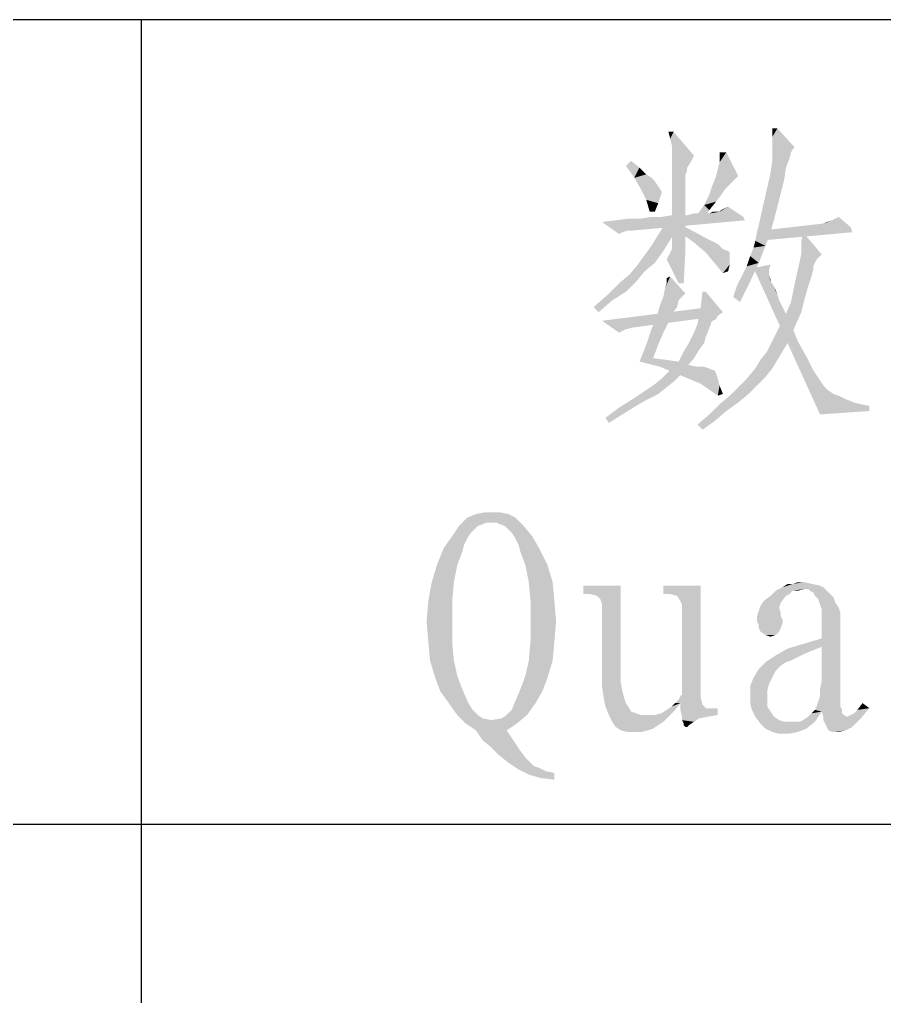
# Model space of a CAD drawing. Header units: millimetres. Extents: x 336 to 634, y 189 to 399.
# Drawn here: x 537.49 to 545.01, y 199.68 to 208.18 of the extents above; entities that cross this region are included whole.
import ezdxf

# ---------------------------------------------------------------- set-up
doc = ezdxf.new("R2010")
doc.units = ezdxf.units.MM

msp = doc.modelspace()

# ---------------------------------------------------------------- linework, layer by layer
at = {"color": 7, "linetype": 'Continuous'}
for p, q in [((448.54993, 208.17685), (628.54993, 208.17685)), ((538.54993, 194.17685), (538.54993, 208.17685)), ((448.54993, 201.17685), (628.54993, 201.17685))]:
    msp.add_line(p, q, dxfattribs=at)
for points in [[(544.0828, 207.23024), (544.03836, 207.15617), (544.03836, 207.23024)], [(544.03836, 207.15617), (544.0828, 207.23024), (544.23095, 207.06728)], [(543.1791, 207.20061), (543.14947, 207.14135), (543.13465, 207.20061)], [(543.16428, 207.08209), (543.14947, 207.14135), (543.1791, 207.20061)], [(543.16428, 207.03765), (543.16428, 207.08209), (543.1791, 207.20061)], [(543.16428, 206.9932), (543.16428, 207.03765), (543.1791, 207.20061)], [(543.16428, 206.9932), (543.1791, 207.20061), (543.35687, 206.9932)], [(544.23095, 207.06728), (544.03836, 207.05246), (544.03836, 207.15617)], [(544.03836, 207.05246), (544.23095, 207.06728), (544.20132, 207.02283)], [(544.20132, 207.02283), (544.03836, 206.94876), (544.03836, 207.05246)], [(543.35687, 206.9932), (543.16428, 206.97839), (543.16428, 206.9932)], [(543.16428, 206.94876), (543.16428, 206.97839), (543.35687, 206.9932)], [(543.16428, 206.94876), (543.35687, 206.9932), (543.32724, 206.93394)], [(543.54947, 206.81543), (543.56428, 206.87468), (543.63836, 207.02283)], [(543.54947, 206.81543), (543.63836, 207.02283), (543.74206, 206.81543)], [(543.56428, 206.87468), (543.5791, 206.93394), (543.63836, 207.02283)], [(543.63836, 207.02283), (543.5791, 206.97839), (543.5791, 207.02283)], [(543.5791, 206.93394), (543.5791, 206.97839), (543.63836, 207.02283)], [(544.20132, 207.02283), (544.1865, 206.96357), (544.03836, 206.94876)], [(544.03836, 206.94876), (544.1865, 206.96357), (544.15687, 206.8895)], [(542.76428, 206.90431), (542.80873, 206.94876), (542.8828, 206.8895)], [(542.8828, 206.8895), (542.83836, 206.80061), (542.76428, 206.90431)], [(542.8828, 206.8895), (542.94206, 206.83024), (542.83836, 206.80061)], [(543.32724, 206.93394), (543.16428, 206.90431), (543.16428, 206.94876)], [(543.16428, 206.90431), (543.32724, 206.93394), (543.29761, 206.8895)], [(543.29761, 206.8895), (543.16428, 206.85987), (543.16428, 206.90431)], [(543.16428, 206.85987), (543.29761, 206.8895), (543.29761, 206.85987)], [(544.15687, 206.8895), (544.02354, 206.84506), (544.03836, 206.94876)], [(544.02354, 206.84506), (544.15687, 206.8895), (544.14206, 206.7858)], [(542.83836, 206.80061), (542.94206, 206.83024), (542.9865, 206.80061)], [(542.9865, 206.80061), (542.89761, 206.69691), (542.83836, 206.80061)], [(542.9865, 206.80061), (543.01613, 206.77098), (542.89761, 206.69691)], [(543.29761, 206.85987), (543.2828, 206.83024), (543.16428, 206.80061)], [(543.29761, 206.85987), (543.16428, 206.80061), (543.16428, 206.85987)], [(543.2828, 206.83024), (543.2828, 206.81543), (543.16428, 206.80061)], [(543.16428, 206.80061), (543.2828, 206.81543), (543.2828, 206.80061)], [(543.2828, 206.80061), (543.2828, 206.77098), (543.16428, 206.74135)], [(543.2828, 206.80061), (543.16428, 206.74135), (543.16428, 206.80061)], [(543.74206, 206.81543), (543.6828, 206.75617), (543.51984, 206.74135)], [(543.74206, 206.81543), (543.51984, 206.74135), (543.54947, 206.81543)], [(544.14206, 206.7858), (543.91984, 206.3858), (544.02354, 206.84506)], [(544.14206, 206.7858), (544.0828, 206.54876), (543.91984, 206.3858)], [(543.01613, 206.77098), (543.04576, 206.72654), (542.89761, 206.69691)], [(542.89761, 206.69691), (543.04576, 206.72654), (543.07539, 206.68209)], [(543.07539, 206.68209), (542.94206, 206.60802), (542.89761, 206.69691)], [(543.16428, 206.74135), (543.2828, 206.77098), (543.2828, 206.72654)], [(543.2828, 206.72654), (543.16428, 206.66728), (543.16428, 206.74135)], [(543.2828, 206.72654), (543.2828, 206.68209), (543.16428, 206.66728)], [(543.62354, 206.69691), (543.49021, 206.65246), (543.51984, 206.74135)], [(543.49021, 206.65246), (543.62354, 206.69691), (543.59391, 206.65246)], [(543.51984, 206.74135), (543.6828, 206.75617), (543.62354, 206.69691)], [(543.07539, 206.68209), (543.07539, 206.66728), (542.94206, 206.60802)], [(543.07539, 206.66728), (543.06058, 206.62283), (542.94206, 206.60802)], [(542.94206, 206.60802), (543.06058, 206.62283), (543.04576, 206.57839)], [(543.16428, 206.66728), (543.2828, 206.68209), (543.2828, 206.62283)], [(543.2828, 206.62283), (543.16428, 206.5932), (543.16428, 206.66728)], [(543.16428, 206.5932), (543.2828, 206.62283), (543.2828, 206.56357)], [(543.59391, 206.65246), (543.54947, 206.5932), (543.44576, 206.56357)], [(543.59391, 206.65246), (543.44576, 206.56357), (543.49021, 206.65246)], [(543.04576, 206.57839), (542.97169, 206.50431), (542.94206, 206.60802)], [(542.97169, 206.50431), (543.04576, 206.57839), (543.01613, 206.50431)], [(543.2828, 206.56357), (543.16428, 206.50431), (543.16428, 206.5932)], [(543.16428, 206.50431), (543.2828, 206.56357), (543.2828, 206.4895)], [(543.49021, 206.51913), (543.37169, 206.45987), (543.44576, 206.56357)], [(543.44576, 206.56357), (543.54947, 206.5932), (543.49021, 206.51913)], [(543.5791, 206.50431), (543.62354, 206.53394), (543.65317, 206.54876)], [(543.5791, 206.50431), (543.65317, 206.54876), (543.7865, 206.45987)], [(543.5791, 206.50431), (543.59391, 206.51913), (543.62354, 206.53394)], [(543.90502, 206.32654), (543.91984, 206.3858), (544.0828, 206.54876)], [(543.90502, 206.32654), (544.0828, 206.54876), (544.02354, 206.32654)], [(542.67539, 206.43024), (542.89761, 206.44506), (543.7865, 206.45987)], [(542.67539, 206.43024), (543.7865, 206.45987), (543.80132, 206.43024)], [(542.89761, 206.44506), (542.67539, 206.43024), (542.79391, 206.44506)], [(543.07539, 206.45987), (543.7865, 206.45987), (542.89761, 206.44506)], [(543.07539, 206.45987), (542.89761, 206.44506), (542.9865, 206.45987)], [(543.23836, 206.47468), (543.29761, 206.47468), (543.07539, 206.45987)], [(543.23836, 206.47468), (543.07539, 206.45987), (543.16428, 206.47468)], [(543.7865, 206.45987), (543.07539, 206.45987), (543.29761, 206.47468)], [(543.2828, 206.4895), (543.16428, 206.43024), (543.16428, 206.50431)], [(543.16428, 206.37098), (543.16428, 206.43024), (543.2828, 206.4895)], [(543.16428, 206.32654), (543.16428, 206.37098), (543.2828, 206.4895)], [(543.16428, 206.28209), (543.16428, 206.32654), (543.2828, 206.4895)], [(543.16428, 206.25246), (543.16428, 206.28209), (543.2828, 206.4895)], [(543.16428, 206.23765), (543.16428, 206.25246), (543.2828, 206.4895)], [(543.16428, 206.22283), (543.16428, 206.23765), (543.2828, 206.4895)], [(543.16428, 206.20802), (543.16428, 206.22283), (543.2828, 206.4895)], [(543.16428, 206.17839), (543.16428, 206.20802), (543.2828, 206.4895)], [(543.16428, 206.17839), (543.2828, 206.4895), (543.2828, 206.17839)], [(543.44576, 206.4895), (543.49021, 206.4895), (543.29761, 206.47468)], [(543.41613, 206.4895), (543.44576, 206.4895), (543.29761, 206.47468)], [(543.41613, 206.4895), (543.29761, 206.47468), (543.35687, 206.4895)], [(543.7865, 206.45987), (543.29761, 206.47468), (543.49021, 206.4895)], [(543.37169, 206.45987), (543.49021, 206.51913), (543.43095, 206.41543)], [(543.56428, 206.50431), (543.5791, 206.50431), (543.49021, 206.4895)], [(543.54947, 206.50431), (543.56428, 206.50431), (543.49021, 206.4895)], [(543.53465, 206.50431), (543.54947, 206.50431), (543.49021, 206.4895)], [(543.53465, 206.50431), (543.49021, 206.4895), (543.51984, 206.50431)], [(543.7865, 206.45987), (543.49021, 206.4895), (543.5791, 206.50431)], [(544.55687, 206.43024), (544.61613, 206.45987), (544.71984, 206.37098)], [(543.80132, 206.43024), (542.55687, 206.41543), (542.67539, 206.43024)], [(542.7791, 206.34135), (542.55687, 206.41543), (543.80132, 206.43024)], [(542.55687, 206.41543), (542.7791, 206.34135), (542.73465, 206.32654)], [(542.73465, 206.32654), (542.70502, 206.31172), (542.55687, 206.41543)], [(542.80873, 206.34135), (542.7791, 206.34135), (543.80132, 206.43024)], [(542.80873, 206.34135), (543.80132, 206.43024), (542.82354, 206.34135)], [(543.16428, 206.28209), (542.9865, 206.20802), (543.10502, 206.40061)], [(543.10502, 206.40061), (543.25317, 206.41543), (543.16428, 206.28209)], [(543.25317, 206.31172), (543.2828, 206.37098), (543.50502, 206.25246)], [(544.4828, 206.40061), (544.71984, 206.37098), (543.94947, 206.34135)], [(544.4828, 206.40061), (543.94947, 206.34135), (544.46799, 206.40061)], [(543.94947, 206.34135), (544.71984, 206.37098), (544.73465, 206.32654)], [(544.4828, 206.40061), (544.51243, 206.41543), (544.55687, 206.43024)], [(544.71984, 206.37098), (544.4828, 206.40061), (544.55687, 206.43024)], [(542.9865, 206.20802), (543.16428, 206.28209), (543.09021, 206.16357)], [(543.50502, 206.25246), (543.35687, 206.23765), (543.25317, 206.31172)], [(544.02354, 206.32654), (543.89021, 206.25246), (543.90502, 206.32654)], [(543.89021, 206.25246), (544.02354, 206.32654), (543.9791, 206.20802)], [(544.73465, 206.32654), (543.91984, 206.25246), (543.94947, 206.34135)], [(544.29021, 206.13395), (544.29021, 206.23765), (544.30502, 206.32654)], [(544.29021, 206.13395), (544.30502, 206.32654), (544.46799, 206.13395)], [(543.09021, 206.16357), (542.86799, 206.04505), (542.9865, 206.20802)], [(543.35687, 206.23765), (543.50502, 206.25246), (543.56428, 206.22283)], [(543.56428, 206.22283), (543.46058, 206.14876), (543.35687, 206.23765)], [(543.56428, 206.22283), (543.60873, 206.17839), (543.46058, 206.14876)], [(543.84576, 206.11913), (543.87539, 206.1932), (543.9791, 206.20802)], [(543.84576, 206.11913), (543.9791, 206.20802), (543.91984, 206.05987)], [(543.9791, 206.20802), (543.87539, 206.1932), (543.89021, 206.25246)], [(543.09021, 206.16357), (543.01613, 206.05987), (542.86799, 206.04505)], [(543.11984, 206.0895), (543.14947, 206.14876), (543.2828, 206.17839)], [(543.22354, 205.88209), (543.11984, 206.0895), (543.2828, 206.17839)], [(543.2828, 206.17839), (543.14947, 206.14876), (543.16428, 206.17839)], [(543.22354, 205.88209), (543.2828, 206.17839), (543.26799, 205.88209)], [(543.60873, 206.17839), (543.65317, 206.16357), (543.46058, 206.14876)], [(543.46058, 206.14876), (543.65317, 206.16357), (543.66799, 206.14876)], [(543.66799, 206.14876), (543.53465, 206.05987), (543.46058, 206.14876)], [(543.66799, 206.14876), (543.66799, 206.11913), (543.53465, 206.05987)], [(543.66799, 206.11913), (543.66799, 206.0895), (543.53465, 206.05987)], [(543.91984, 206.05987), (543.81613, 206.03024), (543.84576, 206.11913)], [(544.46799, 206.13395), (544.42354, 206.0895), (544.26058, 206.00061)], [(544.46799, 206.13395), (544.26058, 206.00061), (544.29021, 206.13395)], [(542.92724, 205.98579), (542.79391, 205.95617), (542.86799, 206.04505)], [(542.86799, 206.04505), (543.01613, 206.05987), (542.92724, 205.98579)], [(543.53465, 206.05987), (543.66799, 206.0895), (543.66799, 206.04505)], [(543.66799, 206.04505), (543.60873, 205.97098), (543.53465, 206.05987)], [(543.66799, 206.04505), (543.65317, 205.98579), (543.60873, 205.97098)], [(543.77169, 205.94135), (543.81613, 206.03024), (543.91984, 206.05987)], [(543.77169, 205.94135), (543.91984, 206.05987), (543.84576, 205.89691)], [(543.87539, 206.01543), (544.02354, 206.04505), (544.00873, 206.00061)], [(543.87539, 206.01543), (544.00873, 206.00061), (544.00873, 205.95617)], [(543.87539, 206.01543), (544.00873, 205.95617), (544.02354, 205.89691)], [(544.02354, 205.89691), (544.45317, 204.74135), (543.87539, 206.01543)], [(544.42354, 206.0895), (544.39391, 206.03024), (544.26058, 206.00061)], [(544.26058, 206.00061), (544.39391, 206.03024), (544.39391, 206.00061)], [(542.85317, 205.89691), (542.70502, 205.88209), (542.79391, 205.95617)], [(542.79391, 205.95617), (542.92724, 205.98579), (542.85317, 205.89691)], [(543.10502, 205.83765), (543.11984, 205.88209), (543.14947, 205.94135)], [(543.10502, 205.83765), (543.14947, 205.94135), (543.2828, 205.7932)], [(543.11984, 205.88209), (543.11984, 205.92654), (543.14947, 205.94135)], [(543.84576, 205.89691), (543.72724, 205.85246), (543.77169, 205.94135)], [(544.00873, 205.95617), (544.02354, 205.91172), (544.02354, 205.89691)], [(544.39391, 206.00061), (544.3791, 205.94135), (544.23095, 205.86728)], [(544.39391, 206.00061), (544.23095, 205.86728), (544.26058, 206.00061)], [(544.23095, 205.86728), (544.3791, 205.94135), (544.34947, 205.85246)], [(542.76428, 205.80802), (542.60132, 205.77839), (542.70502, 205.88209)], [(542.70502, 205.88209), (542.85317, 205.89691), (542.76428, 205.80802)], [(543.69761, 205.76357), (543.72724, 205.85246), (543.84576, 205.89691)], [(543.69761, 205.76357), (543.84576, 205.89691), (543.75687, 205.71913)], [(544.02354, 205.89691), (544.03836, 205.88209), (544.45317, 204.74135)], [(544.03836, 205.88209), (544.05317, 205.85246), (544.45317, 204.74135)], [(544.05317, 205.85246), (544.06799, 205.82283), (544.0828, 205.77839)], [(544.05317, 205.85246), (544.0828, 205.77839), (544.09761, 205.73394)], [(544.05317, 205.85246), (544.09761, 205.73394), (544.45317, 204.74135)], [(544.34947, 205.85246), (544.20132, 205.71913), (544.23095, 205.86728)], [(544.34947, 205.85246), (544.31984, 205.74876), (544.20132, 205.71913)], [(542.64576, 205.73394), (542.4828, 205.67468), (542.60132, 205.77839)], [(542.60132, 205.77839), (542.76428, 205.80802), (542.64576, 205.73394)], [(543.25317, 205.76357), (543.22354, 205.73394), (543.06058, 205.6895)], [(543.25317, 205.76357), (543.06058, 205.6895), (543.09021, 205.76357)], [(543.2828, 205.7932), (543.09021, 205.76357), (543.10502, 205.83765)], [(543.09021, 205.76357), (543.2828, 205.7932), (543.25317, 205.76357)], [(543.46058, 205.80802), (543.41613, 205.67468), (543.43095, 205.80802)], [(543.41613, 205.67468), (543.46058, 205.80802), (543.60873, 205.63024)], [(542.4828, 205.67468), (542.64576, 205.73394), (542.52724, 205.63024)], [(543.20873, 205.67468), (543.03095, 205.5858), (543.06058, 205.6895)], [(543.06058, 205.6895), (543.22354, 205.73394), (543.20873, 205.67468)], [(544.09761, 205.73394), (544.12724, 205.67468), (544.45317, 204.74135)], [(544.29021, 205.63024), (544.14206, 205.5858), (544.20132, 205.71913)], [(544.20132, 205.71913), (544.31984, 205.74876), (544.29021, 205.63024)], [(543.49021, 205.5858), (542.55687, 205.55617), (543.49021, 205.67468)], [(543.20873, 205.67468), (543.16428, 205.61542), (543.03095, 205.5858)], [(543.03095, 205.5858), (543.16428, 205.61542), (543.13465, 205.54135)], [(543.60873, 205.63024), (543.3865, 205.52654), (543.41613, 205.67468)], [(543.60873, 205.63024), (543.56428, 205.60061), (543.3865, 205.52654)], [(543.56428, 205.60061), (543.54947, 205.57098), (543.3865, 205.52654)], [(544.12724, 205.67468), (544.15687, 205.61542), (544.45317, 204.74135)], [(544.14206, 205.5858), (544.29021, 205.63024), (544.23095, 205.49691)], [(544.15687, 205.61542), (544.20132, 205.52654), (544.45317, 204.74135)], [(542.55687, 205.55617), (543.49021, 205.5858), (542.82354, 205.49691)], [(542.55687, 205.55617), (542.82354, 205.49691), (542.76428, 205.48209)], [(542.76428, 205.48209), (542.70502, 205.45246), (542.55687, 205.55617)], [(543.13465, 205.54135), (542.9865, 205.48209), (543.03095, 205.5858)], [(542.9865, 205.48209), (543.13465, 205.54135), (543.09021, 205.45246)], [(543.50502, 205.52654), (543.49021, 205.49691), (543.35687, 205.45246)], [(543.50502, 205.52654), (543.35687, 205.45246), (543.3865, 205.52654)], [(543.54947, 205.57098), (543.51984, 205.55617), (543.3865, 205.52654)], [(543.51984, 205.55617), (543.50502, 205.54135), (543.3865, 205.52654)], [(543.3865, 205.52654), (543.50502, 205.54135), (543.50502, 205.52654)], [(544.23095, 205.49691), (544.06799, 205.43765), (544.14206, 205.5858)], [(544.20132, 205.52654), (544.26058, 205.37839), (544.45317, 204.74135)], [(543.09021, 205.45246), (542.94206, 205.34876), (542.9865, 205.48209)], [(542.94206, 205.34876), (543.09021, 205.45246), (543.04576, 205.34876)], [(543.47539, 205.45246), (543.46058, 205.42283), (543.31243, 205.36357)], [(543.47539, 205.45246), (543.31243, 205.36357), (543.35687, 205.45246)], [(543.31243, 205.36357), (543.46058, 205.42283), (543.44576, 205.36357)], [(543.35687, 205.45246), (543.49021, 205.49691), (543.47539, 205.45246)], [(544.17169, 205.36357), (543.99391, 205.2895), (544.06799, 205.43765)], [(544.06799, 205.43765), (544.23095, 205.49691), (544.17169, 205.36357)], [(543.04576, 205.34876), (543.00132, 205.23024), (542.8828, 205.20061)], [(543.04576, 205.34876), (542.8828, 205.20061), (542.94206, 205.34876)], [(543.44576, 205.36357), (543.40132, 205.30431), (543.26799, 205.2895)], [(543.44576, 205.36357), (543.26799, 205.2895), (543.31243, 205.36357)], [(543.93465, 205.21543), (543.99391, 205.2895), (544.17169, 205.36357)], [(543.93465, 205.21543), (544.17169, 205.36357), (544.0828, 205.21543)], [(544.26058, 205.37839), (544.33465, 205.24506), (544.45317, 204.74135)], [(543.35687, 205.23024), (543.22354, 205.20061), (543.26799, 205.2895)], [(543.26799, 205.2895), (543.40132, 205.30431), (543.35687, 205.23024)], [(543.00132, 205.23024), (543.11984, 205.21543), (542.8828, 205.20061)], [(542.8828, 205.20061), (543.11984, 205.21543), (543.22354, 205.20061)], [(543.22354, 205.20061), (543.06058, 205.15617), (542.8828, 205.20061)], [(543.22354, 205.20061), (543.31243, 205.17098), (543.06058, 205.15617)], [(543.06058, 205.15617), (543.31243, 205.17098), (543.3865, 205.15617)], [(543.1791, 205.15617), (543.22354, 205.20061), (543.35687, 205.23024)], [(543.1791, 205.15617), (543.35687, 205.23024), (543.2828, 205.14135)], [(544.0828, 205.21543), (543.89021, 205.14135), (543.93465, 205.21543)], [(543.89021, 205.14135), (544.0828, 205.21543), (544.03836, 205.14135)], [(544.33465, 205.24506), (544.39391, 205.12654), (544.45317, 204.74135)], [(543.3865, 205.15617), (543.23836, 205.08209), (543.06058, 205.15617)], [(543.25317, 205.09691), (543.07539, 205.05246), (543.13465, 205.11172)], [(543.07539, 205.05246), (543.25317, 205.09691), (543.19391, 205.03765)], [(543.2828, 205.14135), (543.13465, 205.11172), (543.1791, 205.15617)], [(543.13465, 205.11172), (543.2828, 205.14135), (543.25317, 205.09691)], [(543.44576, 205.15617), (543.49021, 205.14135), (543.23836, 205.08209)], [(543.3865, 205.15617), (543.44576, 205.15617), (543.23836, 205.08209)], [(543.49021, 205.14135), (543.51984, 205.12654), (543.23836, 205.08209)], [(543.53465, 205.12654), (543.54947, 205.09691), (543.23836, 205.08209)], [(543.51984, 205.12654), (543.53465, 205.12654), (543.23836, 205.08209)], [(543.23836, 205.08209), (543.54947, 205.09691), (543.56428, 205.05246)], [(543.56428, 205.05246), (543.41613, 205.00802), (543.23836, 205.08209)], [(544.03836, 205.14135), (543.9791, 205.06728), (543.81613, 205.05246)], [(544.03836, 205.14135), (543.81613, 205.05246), (543.89021, 205.14135)], [(544.39391, 205.12654), (544.45317, 205.03765), (544.45317, 204.74135)], [(543.19391, 205.03765), (543.00132, 204.9932), (543.07539, 205.05246)], [(543.00132, 204.9932), (543.19391, 205.03765), (543.11984, 204.97839)], [(543.41613, 205.00802), (543.56428, 205.05246), (543.5791, 204.9932)], [(543.5791, 204.9932), (543.56428, 204.90431), (543.41613, 205.00802)], [(543.90502, 204.9932), (543.74206, 204.97839), (543.81613, 205.05246)], [(543.81613, 205.05246), (543.9791, 205.06728), (543.90502, 204.9932)], [(544.45317, 205.03765), (544.4828, 204.9932), (544.45317, 204.74135)], [(543.04576, 204.91913), (542.82354, 204.87469), (542.91243, 204.93394)], [(542.82354, 204.87469), (543.04576, 204.91913), (542.95687, 204.87469)], [(543.11984, 204.97839), (542.91243, 204.93394), (543.00132, 204.9932)], [(542.91243, 204.93394), (543.11984, 204.97839), (543.04576, 204.91913)], [(543.5791, 204.9932), (543.60873, 204.91913), (543.56428, 204.90431)], [(543.83095, 204.91913), (543.66799, 204.90431), (543.74206, 204.97839)], [(543.66799, 204.90431), (543.83095, 204.91913), (543.74206, 204.84505)], [(543.74206, 204.97839), (543.90502, 204.9932), (543.83095, 204.91913)], [(544.4828, 204.9932), (544.52724, 204.94876), (544.45317, 204.74135)], [(544.52724, 204.94876), (544.57169, 204.91913), (544.45317, 204.74135)], [(544.57169, 204.91913), (544.61613, 204.90431), (544.45317, 204.74135)], [(542.95687, 204.87469), (542.85317, 204.81543), (542.70502, 204.80061)], [(542.95687, 204.87469), (542.70502, 204.80061), (542.82354, 204.87469)], [(543.63836, 204.77098), (543.49021, 204.74135), (543.5791, 204.83024)], [(543.74206, 204.84505), (543.5791, 204.83024), (543.66799, 204.90431)], [(543.5791, 204.83024), (543.74206, 204.84505), (543.63836, 204.77098)], [(544.61613, 204.90431), (544.67539, 204.87469), (544.45317, 204.74135)], [(544.67539, 204.87469), (544.74947, 204.84505), (544.45317, 204.74135)], [(544.74947, 204.84505), (544.80873, 204.83024), (544.45317, 204.74135)], [(544.80873, 204.83024), (544.8828, 204.81543), (544.45317, 204.74135)], [(542.73465, 204.74135), (542.5865, 204.71172), (542.70502, 204.80061)], [(542.5865, 204.71172), (542.73465, 204.74135), (542.61613, 204.66728)], [(542.70502, 204.80061), (542.85317, 204.81543), (542.73465, 204.74135)], [(543.53465, 204.68209), (543.3865, 204.65246), (543.49021, 204.74135)], [(543.49021, 204.74135), (543.63836, 204.77098), (543.53465, 204.68209)], [(544.8828, 204.81543), (544.8828, 204.77098), (544.45317, 204.74135)], [(543.3865, 204.65246), (543.53465, 204.68209), (543.43095, 204.60802)], [(541.80132, 203.84506), (541.54947, 203.80061), (541.31243, 203.77098)], [(541.80132, 203.84506), (541.31243, 203.77098), (541.3865, 203.84506)], [(541.74206, 203.87469), (541.3865, 203.84506), (541.46058, 203.87469)], [(541.3865, 203.84506), (541.74206, 203.87469), (541.80132, 203.84506)], [(541.59391, 203.8895), (541.66799, 203.8895), (541.46058, 203.87469)], [(541.59391, 203.8895), (541.46058, 203.87469), (541.53465, 203.8895)], [(541.46058, 203.87469), (541.66799, 203.8895), (541.74206, 203.87469)], [(541.59391, 203.80061), (541.54947, 203.80061), (541.80132, 203.84506)], [(541.63836, 203.80061), (541.59391, 203.80061), (541.80132, 203.84506)], [(541.66799, 203.7858), (541.63836, 203.80061), (541.80132, 203.84506)], [(541.71243, 203.77098), (541.66799, 203.7858), (541.80132, 203.84506)], [(541.71243, 203.77098), (541.80132, 203.84506), (541.87539, 203.77098)], [(541.47539, 203.77098), (541.44576, 203.74135), (541.25317, 203.68209)], [(541.47539, 203.77098), (541.25317, 203.68209), (541.31243, 203.77098)], [(541.44576, 203.74135), (541.41613, 203.71172), (541.25317, 203.68209)], [(541.54947, 203.80061), (541.51984, 203.7858), (541.31243, 203.77098)], [(541.31243, 203.77098), (541.51984, 203.7858), (541.47539, 203.77098)], [(541.87539, 203.77098), (541.74206, 203.74135), (541.71243, 203.77098)], [(541.77169, 203.71172), (541.74206, 203.74135), (541.87539, 203.77098)], [(541.77169, 203.71172), (541.87539, 203.77098), (541.94947, 203.68209)], [(541.3865, 203.66728), (541.1791, 203.57839), (541.25317, 203.68209)], [(541.3865, 203.66728), (541.35687, 203.60802), (541.1791, 203.57839)], [(541.25317, 203.68209), (541.41613, 203.71172), (541.3865, 203.66728)], [(541.94947, 203.68209), (541.80132, 203.66728), (541.77169, 203.71172)], [(541.83095, 203.60802), (541.80132, 203.66728), (541.94947, 203.68209)], [(541.83095, 203.60802), (541.94947, 203.68209), (542.00873, 203.57839)], [(541.34206, 203.54876), (541.11984, 203.43024), (541.1791, 203.57839)], [(541.1791, 203.57839), (541.35687, 203.60802), (541.34206, 203.54876)], [(542.00873, 203.57839), (541.84576, 203.54876), (541.83095, 203.60802)], [(541.89021, 203.43024), (541.84576, 203.54876), (542.00873, 203.57839)], [(541.89021, 203.43024), (542.00873, 203.57839), (542.0828, 203.43024)], [(541.11984, 203.43024), (541.34206, 203.54876), (541.29761, 203.43024)], [(541.29761, 203.43024), (541.07539, 203.28209), (541.11984, 203.43024)], [(541.07539, 203.28209), (541.29761, 203.43024), (541.26799, 203.28209)], [(542.0828, 203.43024), (541.91984, 203.28209), (541.89021, 203.43024)], [(541.91984, 203.28209), (542.0828, 203.43024), (542.12724, 203.28209)], [(541.26799, 203.28209), (541.04576, 203.11913), (541.07539, 203.28209)], [(541.04576, 203.11913), (541.26799, 203.28209), (541.25317, 203.11913)], [(542.12724, 203.28209), (541.93465, 203.11913), (541.91984, 203.28209)], [(541.93465, 203.11913), (542.12724, 203.28209), (542.14206, 203.11913)], [(542.71984, 203.25246), (542.39391, 203.17839), (542.39391, 203.25246)], [(542.45317, 203.17839), (542.39391, 203.17839), (542.71984, 203.25246)], [(542.51243, 203.16357), (542.45317, 203.17839), (542.71984, 203.25246)], [(542.54206, 203.13394), (542.51243, 203.16357), (542.71984, 203.25246)], [(542.55687, 203.0895), (542.54206, 203.13394), (542.71984, 203.25246)], [(542.55687, 203.0895), (542.71984, 203.25246), (542.71984, 202.40802)], [(543.41613, 203.25246), (543.09021, 203.17839), (543.09021, 203.25246)], [(543.14947, 203.17839), (543.09021, 203.17839), (543.41613, 203.25246)], [(543.20873, 203.16357), (543.14947, 203.17839), (543.41613, 203.25246)], [(543.23836, 203.11913), (543.20873, 203.16357), (543.41613, 203.25246)], [(543.25317, 203.0895), (543.23836, 203.11913), (543.41613, 203.25246)], [(543.25317, 202.89691), (543.25317, 203.0895), (543.41613, 203.25246)], [(543.25317, 202.74876), (543.25317, 202.89691), (543.41613, 203.25246)], [(543.25317, 202.61543), (543.25317, 202.74876), (543.41613, 203.25246)], [(543.25317, 202.49691), (543.25317, 202.61543), (543.41613, 203.25246)], [(543.25317, 202.40802), (543.25317, 202.49691), (543.41613, 203.25246)], [(543.25317, 202.34876), (543.25317, 202.40802), (543.41613, 203.25246)], [(543.25317, 202.34876), (543.41613, 203.25246), (543.41613, 202.34876)], [(544.4828, 203.23765), (544.31984, 203.22283), (544.06799, 203.20802)], [(544.4828, 203.23765), (544.06799, 203.20802), (544.12724, 203.23765)], [(544.21613, 203.20802), (544.06799, 203.20802), (544.31984, 203.22283)], [(544.3791, 203.26728), (544.45317, 203.25246), (544.12724, 203.23765)], [(544.21613, 203.26728), (544.3791, 203.26728), (544.12724, 203.23765)], [(544.21613, 203.26728), (544.12724, 203.23765), (544.17169, 203.26728)], [(544.12724, 203.23765), (544.45317, 203.25246), (544.4828, 203.23765)], [(544.31984, 203.28209), (544.21613, 203.26728), (544.26058, 203.28209)], [(544.21613, 203.26728), (544.31984, 203.28209), (544.3791, 203.26728)], [(544.21613, 203.20802), (544.31984, 203.22283), (544.26058, 203.20802)], [(544.34947, 203.22283), (544.31984, 203.22283), (544.4828, 203.23765)], [(544.36428, 203.20802), (544.34947, 203.22283), (544.4828, 203.23765)], [(544.36428, 203.20802), (544.4828, 203.23765), (544.51243, 203.20802)], [(544.15687, 203.16357), (543.96428, 203.11913), (544.02354, 203.16357)], [(543.96428, 203.11913), (544.15687, 203.16357), (544.11243, 203.10431)], [(544.21613, 203.20802), (544.1865, 203.17839), (544.02354, 203.16357)], [(544.21613, 203.20802), (544.02354, 203.16357), (544.06799, 203.20802)], [(544.02354, 203.16357), (544.1865, 203.17839), (544.15687, 203.16357)], [(544.51243, 203.20802), (544.39391, 203.1932), (544.36428, 203.20802)], [(544.39391, 203.1932), (544.51243, 203.20802), (544.54206, 203.17839)], [(544.54206, 203.17839), (544.40873, 203.16357), (544.39391, 203.1932)], [(544.40873, 203.16357), (544.54206, 203.17839), (544.57169, 203.14876)], [(544.57169, 203.14876), (544.43836, 203.13394), (544.40873, 203.16357)], [(544.43836, 203.13394), (544.57169, 203.14876), (544.5865, 203.10431)], [(544.5865, 203.10431), (544.45317, 203.0895), (544.43836, 203.13394)], [(541.25317, 203.11913), (541.03095, 202.94135), (541.04576, 203.11913)], [(541.03095, 202.94135), (541.25317, 203.11913), (541.25317, 202.94135)], [(542.14206, 203.11913), (541.93465, 202.94135), (541.93465, 203.11913)], [(541.93465, 202.94135), (542.14206, 203.11913), (542.15687, 202.94135)], [(542.71984, 202.40802), (542.55687, 202.37839), (542.55687, 203.0895)], [(544.09761, 203.05987), (543.91984, 203.03024), (543.93465, 203.07468)], [(543.91984, 203.03024), (544.09761, 203.05987), (544.11243, 203.01543)], [(544.11243, 203.10431), (543.93465, 203.07468), (543.96428, 203.11913)], [(543.93465, 203.07468), (544.11243, 203.10431), (544.09761, 203.05987)], [(544.45317, 203.0895), (544.5865, 203.10431), (544.61613, 203.05987)], [(544.61613, 203.05987), (544.46799, 203.04506), (544.45317, 203.0895)], [(544.46799, 203.04506), (544.61613, 203.05987), (544.63095, 203.01543)], [(544.63095, 203.01543), (544.46799, 202.9858), (544.46799, 203.04506)], [(544.11243, 203.01543), (543.90502, 202.9858), (543.91984, 203.03024)], [(543.90502, 202.9858), (544.11243, 203.01543), (544.11243, 202.9858)], [(544.11243, 202.9858), (544.12724, 202.95617), (543.90502, 202.94135)], [(544.11243, 202.9858), (543.90502, 202.94135), (543.90502, 202.9858)], [(543.90502, 202.94135), (544.12724, 202.95617), (544.12724, 202.92654)], [(544.45317, 202.34876), (544.46799, 202.42283), (544.63095, 202.95617)], [(544.45317, 202.2895), (544.45317, 202.34876), (544.63095, 202.95617)], [(544.45317, 202.2895), (544.63095, 202.95617), (544.63095, 202.20061)], [(544.46799, 202.9858), (544.63095, 203.01543), (544.63095, 202.95617)], [(544.63095, 202.95617), (544.46799, 202.7932), (544.46799, 202.9858)], [(544.46799, 202.71913), (544.46799, 202.7932), (544.63095, 202.95617)], [(544.46799, 202.60061), (544.46799, 202.71913), (544.63095, 202.95617)], [(544.46799, 202.51172), (544.46799, 202.60061), (544.63095, 202.95617)], [(544.46799, 202.42283), (544.46799, 202.51172), (544.63095, 202.95617)], [(541.25317, 202.94135), (541.04576, 202.76357), (541.03095, 202.94135)], [(541.04576, 202.76357), (541.25317, 202.94135), (541.25317, 202.76357)], [(542.15687, 202.94135), (541.93465, 202.76357), (541.93465, 202.94135)], [(541.93465, 202.76357), (542.15687, 202.94135), (542.14206, 202.76357)], [(544.12724, 202.92654), (543.91984, 202.91172), (543.90502, 202.94135)], [(543.91984, 202.88209), (543.91984, 202.91172), (544.12724, 202.92654)], [(543.91984, 202.88209), (544.12724, 202.92654), (544.11243, 202.88209)], [(544.11243, 202.88209), (543.93465, 202.85246), (543.91984, 202.88209)], [(543.93465, 202.85246), (544.11243, 202.88209), (544.09761, 202.85246)], [(544.09761, 202.85246), (543.9791, 202.82283), (543.93465, 202.85246)], [(543.9791, 202.82283), (544.09761, 202.85246), (544.06799, 202.82283)], [(544.06799, 202.82283), (544.02354, 202.80802), (543.9791, 202.82283)], [(544.46799, 202.71913), (544.31984, 202.74876), (544.46799, 202.7932)], [(541.25317, 202.76357), (541.06058, 202.60061), (541.04576, 202.76357)], [(541.06058, 202.60061), (541.25317, 202.76357), (541.26799, 202.60061)], [(542.14206, 202.76357), (541.91984, 202.60061), (541.93465, 202.76357)], [(541.91984, 202.60061), (542.14206, 202.76357), (542.12724, 202.60061)], [(544.39391, 202.6895), (544.06799, 202.64506), (544.17169, 202.70431)], [(544.46799, 202.71913), (544.17169, 202.70431), (544.31984, 202.74876)], [(544.17169, 202.70431), (544.46799, 202.71913), (544.39391, 202.6895)], [(544.26058, 202.63024), (543.9791, 202.5858), (544.06799, 202.64506)], [(544.26058, 202.63024), (544.20132, 202.60061), (543.9791, 202.5858)], [(544.39391, 202.6895), (544.31984, 202.65987), (544.06799, 202.64506)], [(544.06799, 202.64506), (544.31984, 202.65987), (544.26058, 202.63024)], [(541.26799, 202.60061), (541.10502, 202.45246), (541.06058, 202.60061)], [(541.26799, 202.60061), (541.29761, 202.46728), (541.10502, 202.45246)], [(542.12724, 202.60061), (541.89021, 202.46728), (541.91984, 202.60061)], [(541.89021, 202.46728), (542.12724, 202.60061), (542.0828, 202.45246)], [(544.15687, 202.5858), (544.11243, 202.55617), (543.91984, 202.52654)], [(544.15687, 202.5858), (543.91984, 202.52654), (543.9791, 202.5858)], [(543.91984, 202.52654), (544.11243, 202.55617), (544.0828, 202.52654)], [(543.9791, 202.5858), (544.20132, 202.60061), (544.15687, 202.5858)], [(541.10502, 202.45246), (541.29761, 202.46728), (541.34206, 202.34876)], [(541.34206, 202.34876), (541.14947, 202.33394), (541.10502, 202.45246)], [(542.0828, 202.45246), (541.84576, 202.34876), (541.89021, 202.46728)], [(541.84576, 202.34876), (542.0828, 202.45246), (542.03836, 202.33394)], [(544.03836, 202.45246), (544.00873, 202.3932), (543.84576, 202.37839)], [(544.03836, 202.45246), (543.84576, 202.37839), (543.87539, 202.45246)], [(544.0828, 202.52654), (544.06799, 202.51172), (543.87539, 202.45246)], [(544.0828, 202.52654), (543.87539, 202.45246), (543.91984, 202.52654)], [(543.87539, 202.45246), (544.06799, 202.51172), (544.03836, 202.45246)], [(542.55687, 202.37839), (542.71984, 202.40802), (542.73465, 202.33394)], [(542.73465, 202.33394), (542.57169, 202.27469), (542.55687, 202.37839)], [(543.84576, 202.37839), (544.00873, 202.3932), (543.99391, 202.33394)], [(543.99391, 202.33394), (543.84576, 202.30431), (543.84576, 202.37839)], [(541.14947, 202.33394), (541.34206, 202.34876), (541.3865, 202.24506)], [(541.3865, 202.24506), (541.22354, 202.23024), (541.14947, 202.33394)], [(542.03836, 202.33394), (541.80132, 202.24506), (541.84576, 202.34876)], [(541.80132, 202.24506), (542.03836, 202.33394), (541.9791, 202.23024)], [(542.57169, 202.27469), (542.73465, 202.33394), (542.74947, 202.27469)], [(543.41613, 202.27469), (543.22354, 202.25987), (543.23836, 202.2895)], [(543.23836, 202.2895), (543.25317, 202.30431), (543.41613, 202.34876)], [(543.23836, 202.2895), (543.41613, 202.34876), (543.41613, 202.27469)], [(543.41613, 202.34876), (543.25317, 202.30431), (543.25317, 202.34876)], [(543.84576, 202.30431), (543.99391, 202.33394), (543.99391, 202.25987)], [(543.99391, 202.25987), (543.84576, 202.23024), (543.84576, 202.30431)], [(544.42354, 202.20061), (544.43836, 202.24506), (544.45317, 202.2895)], [(544.63095, 202.20061), (544.42354, 202.20061), (544.45317, 202.2895)], [(541.22354, 202.23024), (541.3865, 202.24506), (541.43095, 202.17098)], [(541.43095, 202.17098), (541.29761, 202.12654), (541.22354, 202.23024)], [(541.72724, 202.12654), (541.77169, 202.17098), (541.9791, 202.23024)], [(541.72724, 202.12654), (541.9791, 202.23024), (541.90502, 202.12654)], [(541.9791, 202.23024), (541.77169, 202.17098), (541.80132, 202.24506)], [(542.74947, 202.27469), (542.5865, 202.20061), (542.57169, 202.27469)], [(542.74947, 202.27469), (542.76428, 202.23024), (542.5865, 202.20061)], [(542.5865, 202.20061), (542.76428, 202.23024), (542.79391, 202.1858)], [(542.79391, 202.1858), (542.61613, 202.12654), (542.5865, 202.20061)], [(543.11984, 202.17098), (543.16428, 202.20061), (543.23836, 202.23024)], [(543.11984, 202.17098), (543.23836, 202.23024), (543.19391, 202.17098)], [(543.23836, 202.23024), (543.16428, 202.20061), (543.19391, 202.23024)], [(543.19391, 202.23024), (543.22354, 202.25987), (543.41613, 202.27469)], [(543.23836, 202.23024), (543.19391, 202.23024), (543.41613, 202.27469)], [(543.23836, 202.23024), (543.41613, 202.27469), (543.43095, 202.21543)], [(543.43095, 202.21543), (543.23836, 202.17098), (543.23836, 202.23024)], [(543.43095, 202.21543), (543.46058, 202.1858), (543.23836, 202.17098)], [(543.84576, 202.23024), (543.99391, 202.25987), (543.99391, 202.20061)], [(543.99391, 202.20061), (543.86058, 202.17098), (543.84576, 202.23024)], [(543.86058, 202.17098), (543.99391, 202.20061), (544.02354, 202.15617)], [(544.63095, 202.20061), (544.40873, 202.17098), (544.42354, 202.20061)], [(544.40873, 202.17098), (544.63095, 202.20061), (544.64576, 202.17098)], [(544.8828, 202.1858), (544.7791, 202.17098), (544.82354, 202.23024)], [(541.29761, 202.12654), (541.43095, 202.17098), (541.47539, 202.12654)], [(541.47539, 202.12654), (541.37169, 202.05246), (541.29761, 202.12654)], [(541.47539, 202.12654), (541.51984, 202.09691), (541.37169, 202.05246)], [(541.59391, 202.08209), (541.6828, 202.09691), (541.90502, 202.12654)], [(541.59391, 202.08209), (541.90502, 202.12654), (541.81613, 202.05246)], [(541.90502, 202.12654), (541.6828, 202.09691), (541.72724, 202.12654)], [(542.79391, 202.1858), (542.80873, 202.15617), (542.61613, 202.12654)], [(542.80873, 202.15617), (542.85317, 202.14135), (542.61613, 202.12654)], [(542.61613, 202.12654), (542.85317, 202.14135), (542.89761, 202.12654)], [(542.89761, 202.12654), (542.64576, 202.06728), (542.61613, 202.12654)], [(543.01613, 202.12654), (543.13465, 202.11172), (542.64576, 202.06728)], [(542.95687, 202.12654), (543.01613, 202.12654), (542.64576, 202.06728)], [(542.89761, 202.12654), (542.95687, 202.12654), (542.64576, 202.06728)], [(542.64576, 202.06728), (543.13465, 202.11172), (543.09021, 202.06728)], [(543.01613, 202.12654), (543.07539, 202.14135), (543.19391, 202.17098)], [(543.01613, 202.12654), (543.19391, 202.17098), (543.13465, 202.11172)], [(543.19391, 202.17098), (543.07539, 202.14135), (543.11984, 202.17098)], [(543.53465, 202.1858), (543.56428, 202.1858), (543.23836, 202.17098)], [(543.49021, 202.1858), (543.53465, 202.1858), (543.23836, 202.17098)], [(543.46058, 202.1858), (543.49021, 202.1858), (543.23836, 202.17098)], [(543.23836, 202.17098), (543.56428, 202.1858), (543.56428, 202.12654)], [(543.56428, 202.12654), (543.25317, 202.11172), (543.23836, 202.17098)], [(543.25317, 202.11172), (543.56428, 202.12654), (543.47539, 202.11172)], [(543.47539, 202.11172), (543.40132, 202.09691), (543.25317, 202.08209)], [(543.47539, 202.11172), (543.25317, 202.08209), (543.25317, 202.11172)], [(544.02354, 202.15617), (543.89021, 202.11172), (543.86058, 202.17098)], [(543.89021, 202.11172), (544.02354, 202.15617), (544.05317, 202.11172)], [(544.05317, 202.11172), (543.93465, 202.05246), (543.89021, 202.11172)], [(544.05317, 202.11172), (544.09761, 202.08209), (543.93465, 202.05246)], [(544.27539, 202.06728), (544.30502, 202.08209), (544.46799, 202.15617)], [(544.27539, 202.06728), (544.46799, 202.15617), (544.40873, 202.06728)], [(544.30502, 202.08209), (544.34947, 202.11172), (544.46799, 202.15617)], [(544.34947, 202.11172), (544.3791, 202.14135), (544.46799, 202.15617)], [(544.46799, 202.15617), (544.3791, 202.14135), (544.40873, 202.17098)], [(544.40873, 202.17098), (544.64576, 202.17098), (544.46799, 202.15617)], [(544.46799, 202.15617), (544.64576, 202.17098), (544.64576, 202.14135)], [(544.64576, 202.14135), (544.4828, 202.11172), (544.46799, 202.15617)], [(544.64576, 202.14135), (544.66058, 202.12654), (544.4828, 202.11172)], [(544.4828, 202.11172), (544.66058, 202.12654), (544.69021, 202.11172)], [(544.69021, 202.11172), (544.80873, 202.09691), (544.4828, 202.08209)], [(544.69021, 202.11172), (544.4828, 202.08209), (544.4828, 202.11172)], [(544.69021, 202.11172), (544.71984, 202.12654), (544.8828, 202.1858)], [(544.69021, 202.11172), (544.8828, 202.1858), (544.80873, 202.09691)], [(544.71984, 202.12654), (544.74947, 202.14135), (544.8828, 202.1858)], [(544.74947, 202.14135), (544.7791, 202.17098), (544.8828, 202.1858)], [(541.51984, 202.09691), (541.59391, 202.08209), (541.37169, 202.05246)], [(541.81613, 202.05246), (541.37169, 202.05246), (541.59391, 202.08209)], [(541.81613, 202.05246), (541.46058, 201.9932), (541.37169, 202.05246)], [(541.46058, 201.9932), (541.81613, 202.05246), (541.72724, 201.9932)], [(543.09021, 202.06728), (542.67539, 202.02283), (542.64576, 202.06728)], [(543.09021, 202.06728), (543.04576, 202.03765), (542.67539, 202.02283)], [(542.67539, 202.02283), (543.04576, 202.03765), (543.00132, 202.00802)], [(543.00132, 202.00802), (542.71984, 201.9932), (542.67539, 202.02283)], [(543.25317, 202.08209), (543.40132, 202.09691), (543.35687, 202.06728)], [(543.35687, 202.06728), (543.26799, 202.05246), (543.25317, 202.08209)], [(543.26799, 202.03765), (543.26799, 202.05246), (543.35687, 202.06728)], [(543.26799, 202.03765), (543.35687, 202.06728), (543.31243, 202.03765)], [(543.31243, 202.03765), (543.2828, 202.02283), (543.26799, 202.03765)], [(543.2828, 202.02283), (543.31243, 202.03765), (543.29761, 202.02283)], [(544.09761, 202.08209), (544.14206, 202.06728), (543.93465, 202.05246)], [(544.27539, 202.06728), (544.40873, 202.06728), (543.93465, 202.05246)], [(544.23095, 202.06728), (544.27539, 202.06728), (543.93465, 202.05246)], [(544.1865, 202.06728), (544.23095, 202.06728), (543.93465, 202.05246)], [(544.14206, 202.06728), (544.1865, 202.06728), (543.93465, 202.05246)], [(543.9791, 202.00802), (543.93465, 202.05246), (544.40873, 202.06728)], [(543.9791, 202.00802), (544.40873, 202.06728), (544.33465, 202.00802)], [(544.49761, 202.05246), (544.4828, 202.08209), (544.80873, 202.09691)], [(544.51243, 202.02283), (544.49761, 202.05246), (544.80873, 202.09691)], [(544.51243, 202.02283), (544.80873, 202.09691), (544.73465, 202.02283)], [(544.73465, 202.02283), (544.52724, 201.9932), (544.51243, 202.02283)], [(544.52724, 201.9932), (544.73465, 202.02283), (544.67539, 201.9932)], [(541.72724, 201.9932), (541.51984, 201.90431), (541.46058, 201.9932)], [(541.51984, 201.90431), (541.72724, 201.9932), (541.7865, 201.90431)], [(542.71984, 201.9932), (543.00132, 202.00802), (542.95687, 201.9932)], [(542.95687, 201.9932), (542.7791, 201.97839), (542.71984, 201.9932)], [(542.83836, 201.97839), (542.7791, 201.97839), (542.95687, 201.9932)], [(542.83836, 201.97839), (542.95687, 201.9932), (542.89761, 201.97839)], [(544.33465, 202.00802), (544.03836, 201.97839), (543.9791, 202.00802)], [(544.03836, 201.97839), (544.33465, 202.00802), (544.26058, 201.97839)], [(544.26058, 201.97839), (544.09761, 201.96357), (544.03836, 201.97839)], [(544.09761, 201.96357), (544.26058, 201.97839), (544.1865, 201.96357)], [(544.67539, 201.9932), (544.55687, 201.97839), (544.52724, 201.9932)], [(544.5865, 201.97839), (544.55687, 201.97839), (544.67539, 201.9932)], [(544.5865, 201.97839), (544.67539, 201.9932), (544.61613, 201.97839)], [(541.7865, 201.90431), (541.59391, 201.84506), (541.51984, 201.90431)], [(541.59391, 201.84506), (541.7865, 201.90431), (541.84576, 201.81543)], [(541.84576, 201.81543), (541.66799, 201.77098), (541.59391, 201.84506)], [(541.66799, 201.77098), (541.84576, 201.81543), (541.89021, 201.75617)], [(541.89021, 201.75617), (541.74206, 201.71172), (541.66799, 201.77098)], [(541.74206, 201.71172), (541.89021, 201.75617), (541.93465, 201.71172)], [(541.93465, 201.71172), (541.83095, 201.65246), (541.74206, 201.71172)], [(541.93465, 201.71172), (541.96428, 201.68209), (541.83095, 201.65246)], [(541.96428, 201.68209), (542.00873, 201.66728), (541.83095, 201.65246)], [(541.83095, 201.65246), (542.00873, 201.66728), (542.06799, 201.63765)], [(542.06799, 201.63765), (541.91984, 201.60802), (541.83095, 201.65246)], [(542.06799, 201.63765), (542.14206, 201.62283), (541.91984, 201.60802)], [(542.02354, 201.57839), (541.91984, 201.60802), (542.14206, 201.62283)], [(542.02354, 201.57839), (542.14206, 201.62283), (542.14206, 201.56357)]]:
    msp.add_solid(points, dxfattribs=at)

doc.saveas('drawing.dxf')
